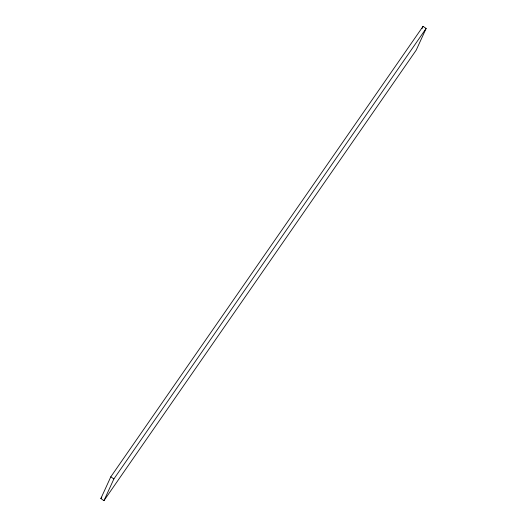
<?xml version="1.0" encoding="UTF-8"?>
<svg xmlns="http://www.w3.org/2000/svg" width="527" height="527" viewBox="0 0 527 527"><rect width="100%" height="100%" fill="white"/><g stroke="black" fill="none" stroke-linecap="round" stroke-linejoin="round"><path stroke-width="0.79" d="M100.861 498.549L110.802 476.83L423.056 26.35L426.139 28.451L416.198 50.17L103.944 500.65L100.861 498.549L101.797 497.192M103.944 500.65L113.891 478.931L426.139 28.451M422.061 28.524L423.056 26.35M110.802 476.83L113.891 478.931"/></g></svg>
